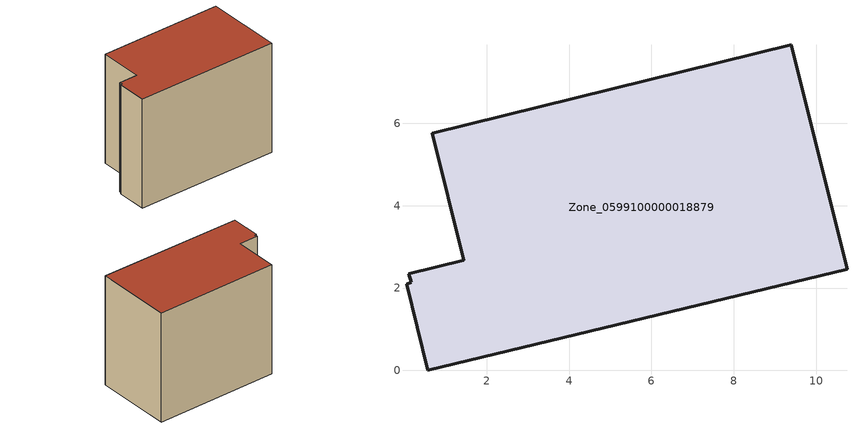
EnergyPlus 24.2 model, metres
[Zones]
Zone_0599100000018879
 floor ground (C_G): 10.74,2.46 0.57,0 0.06,2.09 0.17,2.13 0.11,2.35 1.45,2.68 0.69,5.76 9.39,7.91 z0
 wall outside (C_F): 0.57,0 10.74,2.46 9.39,7.91 0.69,5.76 1.45,2.68 0.11,2.35 0.17,2.13 0.06,2.09 0.57,0 z0:8.15
 roof outside (C_R): 0.11,2.35 0.17,2.13 0.06,2.09 0.57,0 10.74,2.46 9.39,7.91 0.69,5.76 1.45,2.68 z8.15
[BUILDING]
Pand.0599100000018879: North Axis=0; Terrain=City; Loads Convergence Tolerance Value=0.04; Temperature Convergence Tolerance Value=0.4; Solar Distribution=FullExterior; Maximum Number of Warmup Days=25; Minimum Number of Warmup Days=1
[Site:Location]
Rotterdam.The.Hague.AP_ZH_NLD Design_Conditions: Latitude=51.96; Longitude=4.45; Time Zone=1; Elevation=-4.5
[SITE:GROUNDTEMPERATURE:BUILDINGSURFACE]
18, 18, 18, 18, 18, 18, 18, 18, 18, 18, 18, 18
[MATERIAL] Thermal Absorptance=0.9; Solar Absorptance=0.7; Visible Absorptance=0.7
Name | Roughness | Thickness | Conductivity | Density | Specific Heat
G.TI.1975-1991 | MediumSmooth | 0.15 | 0.288461 | 540 | 1210
F.TI.1975-1991 | Rough | 0.3 | 0.230769 | 1920 | 840
R.TI.1975-1991 | MediumRough | 0.2 | 0.153846 | 1500 | 1000
[CONSTRUCTION]
C_G: G.TI.1975-1991
C_F: F.TI.1975-1991
C_R: R.TI.1975-1991
[ZONE]
Zone_0599100000018879: Type=1; Multiplier=1; Ceiling Height=Autocalculate; Volume=Autocalculate; Floor Area=autocalculate; Part of Total Floor Area=Yes
[ZONEINFILTRATION:DESIGNFLOWRATE]
Infil_Zone_0599100000018879: Zone or ZoneList or Space or SpaceList=Zone_0599100000018879; Schedule=AlwaysOn; Design Flow Rate Calculation Method=Flow/Area; Flow Rate per Floor Area=0.003; Constant Term Coefficient=1; Temperature Term Coefficient=0; Velocity Term Coefficient=0; Velocity Squared Term Coefficient=0
[HVACTEMPLATE:ZONE:IDEALLOADSAIRSYSTEM]
Zone_0599100000018879: Maximum Heating Supply Air Temperature=50; Minimum Cooling Supply Air Temperature=13; Maximum Heating Supply Air Humidity Ratio=0.0156; Minimum Cooling Supply Air Humidity Ratio=0.0077; Heating Limit=NoLimit; Cooling Limit=NoLimit; Dehumidification Control Type=ConstantSensibleHeatRatio; Cooling Sensible Heat Ratio=0.7; Dehumidification Setpoint=60; Humidification Control Type=None; Humidification Setpoint=30; Outdoor Air Method=None; Outdoor Air Flow Rate per Person=0.00944; Outdoor Air Flow Rate per Zone Floor Area=0; Outdoor Air Flow Rate per Zone=0; Demand Controlled Ventilation Type=None; Outdoor Air Economizer Type=NoEconomizer; Heat Recovery Type=None; Sensible Heat Recovery Effectiveness=0.7; Latent Heat Recovery Effectiveness=0.65
[ZONECONTROL:THERMOSTAT]
ThermostatControl_Zone_0599100000018879: Zone or ZoneList=Zone_0599100000018879; Control Type Schedule=DualSetpointControlType; Control 1=Thermostat_Zone_0599100000018879; Temperature Difference Between Cutout And Setpoint=0
[THERMOSTATSETPOINT:DUALSETPOINT]
Thermostat_Zone_0599100000018879: Heating Setpoint Temperature Schedule=HeatingSetpoint_Zone_0599100000018879; Cooling Setpoint Temperature Schedule=CoolingSetpoint_Zone_0599100000018879
[SCHEDULE:COMPACT]
HeatingSetpoint_Zone_0599100000018879: Through: 12/31, For: AllDays, Until: 24:00, 21
CoolingSetpoint_Zone_0599100000018879: Through: 12/31, For: AllDays, Until: 24:00, 24
DualSetpointControlType: Through: 12/31, For: AllDays, Until: 24:00, 4
AlwaysOn: Through: 12/31, For: AllDays, Until: 24:00, 1
